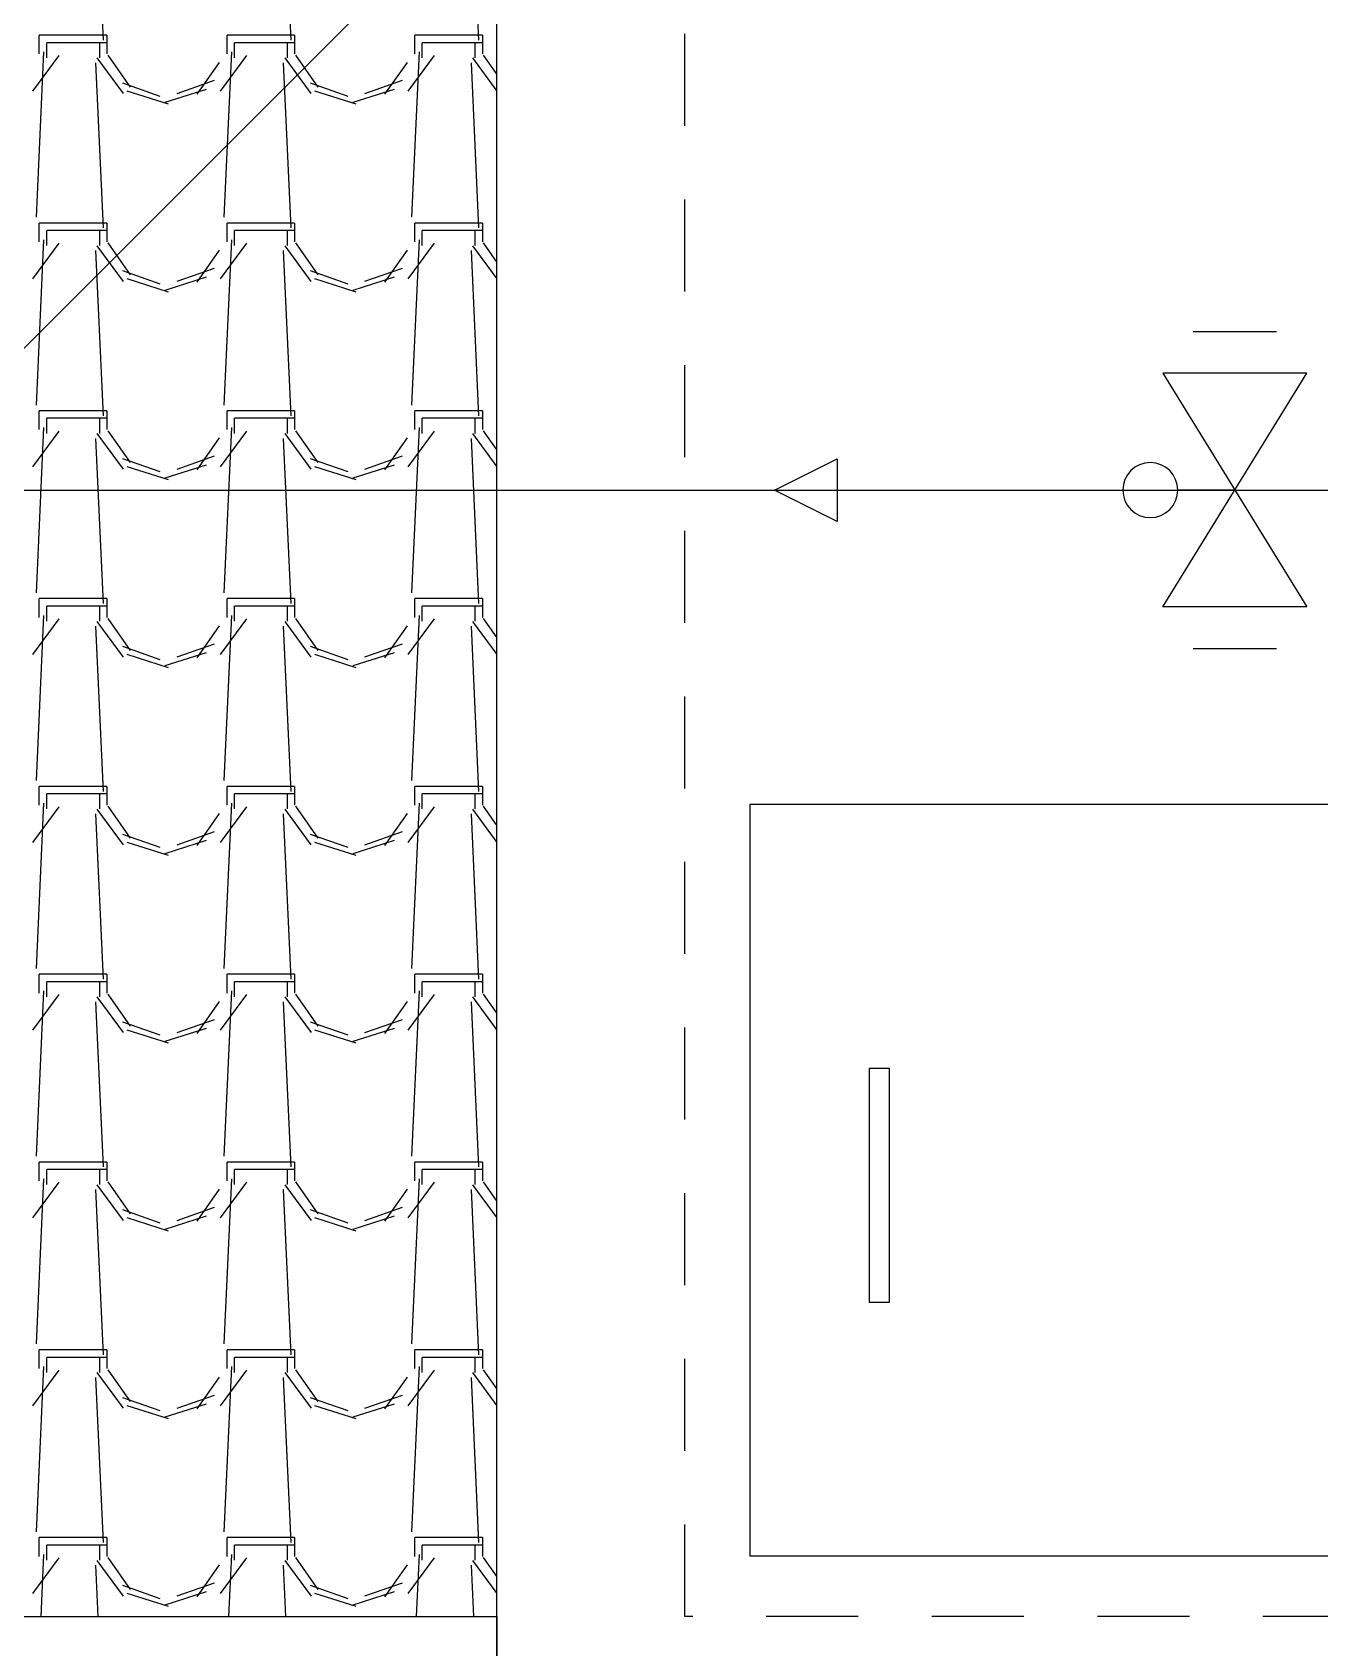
# Model space of a CAD drawing. Header units: millimetres. Extents: x 3923 to 4007, y 744 to 863.
# Drawn here: x 3937.74 to 3939.49, y 842.271 to 844.466 of the extents above; entities that cross this region are included whole.
import ezdxf

# ---------------------------------------------------------------- set-up
doc = ezdxf.new("R2010")
doc.units = ezdxf.units.MM
doc.linetypes.add('HIDDEN2', pattern=[0.1875, 0.125, -0.0625])
for name, color, linetype in [('-HIDRO', 8, 'Continuous'), ('AF', 5, 'Continuous'), ('HID-TUBPRIMARIO', 5, 'Continuous')]:
    doc.layers.add(name, color=color, linetype=linetype)

msp = doc.modelspace()

# ---------------------------------------------------------------- linework, layer by layer
at = {"layer": '-HIDRO', "linetype": 'Continuous'}
for p, q in [((3937.826, 844.6796), (3937.8362, 844.4551)), ((3938.0812, 844.6796), (3938.0914, 844.4551)), ((3938.3363, 844.6796), (3938.3465, 844.4551)), ((3937.8313, 844.4618), (3937.7496, 844.4618)), ((3937.7496, 844.4363), (3937.7496, 844.4618)), ((3937.8415, 844.4618), (3937.8313, 844.4618)), ((3937.8415, 844.4618), (3937.8415, 844.4363)), ((3938.0864, 844.4618), (3938.0048, 844.4618)), ((3938.0048, 844.4363), (3938.0048, 844.4618)), ((3938.0966, 844.4618), (3938.0864, 844.4618)), ((3938.0966, 844.4618), (3938.0966, 844.4363)), ((3938.3416, 844.4618), (3938.2599, 844.4618)), ((3938.2599, 844.4363), (3938.2599, 844.4618)), ((3938.3518, 844.4618), (3938.3416, 844.4618)), ((3938.3518, 844.4618), (3938.3518, 844.4363)), ((3937.7407, 844.3858), (3937.7765, 844.4343)), ((3937.7554, 844.4391), (3937.7452, 844.2146)), ((3937.8313, 844.4516), (3937.7598, 844.4516)), ((3937.7598, 844.4312), (3937.7598, 844.4516)), ((3937.8313, 844.4516), (3937.8313, 844.4312)), ((3937.8415, 844.4516), (3937.8313, 844.4516)), ((3937.8426, 844.4348), (3937.8732, 844.3914)), ((3937.9959, 844.3858), (3938.0316, 844.4343)), ((3938.0106, 844.4391), (3938.0004, 844.2146)), ((3938.0864, 844.4516), (3938.015, 844.4516)), ((3938.015, 844.4312), (3938.015, 844.4516)), ((3938.0864, 844.4516), (3938.0864, 844.4312)), ((3938.0966, 844.4516), (3938.0864, 844.4516)), ((3938.0977, 844.4348), (3938.1283, 844.3914)), ((3938.251, 844.3858), (3938.2867, 844.4343)), ((3938.2657, 844.4391), (3938.2555, 844.2146)), ((3938.3416, 844.4516), (3938.2701, 844.4516)), ((3938.2701, 844.4312), (3938.2701, 844.4516)), ((3938.3416, 844.4516), (3938.3416, 844.4312)), ((3938.3518, 844.4516), (3938.3416, 844.4516)), ((3938.3529, 844.4348), (3938.3715, 844.4084)), ((3937.826, 844.4244), (3937.8362, 844.1999)), ((3937.828, 844.4309), (3937.8637, 844.3825)), ((3937.964, 844.3815), (3937.9946, 844.4249)), ((3938.0812, 844.4244), (3938.0914, 844.1999)), ((3938.0831, 844.4309), (3938.1188, 844.3825)), ((3938.2192, 844.3815), (3938.2498, 844.4249)), ((3938.3363, 844.4244), (3938.3465, 844.1999)), ((3938.3383, 844.4309), (3938.3715, 844.3858)), ((3937.8625, 844.3971), (3937.9135, 844.3792)), ((3937.9368, 844.3826), (3937.9878, 844.4005)), ((3938.1177, 844.3971), (3938.1687, 844.3792)), ((3938.192, 844.3826), (3938.243, 844.4005)), ((3937.8684, 844.3864), (3937.9246, 844.3685)), ((3937.9208, 844.3707), (3937.977, 844.3886)), ((3938.1236, 844.3864), (3938.1797, 844.3685)), ((3938.176, 844.3707), (3938.2321, 844.3886)), ((3937.8313, 844.2066), (3937.7496, 844.2066)), ((3937.7496, 844.1811), (3937.7496, 844.2066)), ((3937.8313, 844.1964), (3937.7598, 844.1964)), ((3937.7598, 844.176), (3937.7598, 844.1964)), ((3937.8415, 844.2066), (3937.8313, 844.2066)), ((3937.8313, 844.1964), (3937.8313, 844.176)), ((3937.8415, 844.1964), (3937.8313, 844.1964)), ((3937.8415, 844.2066), (3937.8415, 844.1811)), ((3938.0864, 844.2066), (3938.0048, 844.2066)), ((3938.0048, 844.1811), (3938.0048, 844.2066)), ((3938.0864, 844.1964), (3938.015, 844.1964)), ((3938.015, 844.176), (3938.015, 844.1964)), ((3938.0966, 844.2066), (3938.0864, 844.2066)), ((3938.0864, 844.1964), (3938.0864, 844.176)), ((3938.0966, 844.1964), (3938.0864, 844.1964)), ((3938.0966, 844.2066), (3938.0966, 844.1811)), ((3938.3416, 844.2066), (3938.2599, 844.2066)), ((3938.2599, 844.1811), (3938.2599, 844.2066)), ((3938.3416, 844.1964), (3938.2701, 844.1964)), ((3938.2701, 844.176), (3938.2701, 844.1964)), ((3938.3518, 844.2066), (3938.3416, 844.2066)), ((3938.3416, 844.1964), (3938.3416, 844.176)), ((3938.3518, 844.1964), (3938.3416, 844.1964)), ((3938.3518, 844.2066), (3938.3518, 844.1811)), ((3937.7407, 844.1307), (3937.7765, 844.1792)), ((3937.7554, 844.1839), (3937.7452, 843.9594)), ((3937.828, 844.1758), (3937.8637, 844.1273)), ((3937.8426, 844.1797), (3937.8732, 844.1363)), ((3937.9959, 844.1307), (3938.0316, 844.1792)), ((3938.0106, 844.1839), (3938.0004, 843.9594)), ((3938.0831, 844.1758), (3938.1188, 844.1273)), ((3938.0977, 844.1797), (3938.1283, 844.1363)), ((3938.251, 844.1307), (3938.2867, 844.1792)), ((3938.2657, 844.1839), (3938.2555, 843.9594)), ((3938.3383, 844.1758), (3938.3715, 844.1306)), ((3938.3529, 844.1797), (3938.3715, 844.1532)), ((3937.826, 844.1693), (3937.8362, 843.9448)), ((3937.964, 844.1263), (3937.9946, 844.1697)), ((3938.0812, 844.1693), (3938.0914, 843.9448)), ((3938.2192, 844.1263), (3938.2498, 844.1697)), ((3938.3363, 844.1693), (3938.3465, 843.9448)), ((3937.8625, 844.142), (3937.9135, 844.1241)), ((3937.8684, 844.1312), (3937.9246, 844.1133)), ((3937.9208, 844.1156), (3937.977, 844.1334)), ((3937.9368, 844.1275), (3937.9878, 844.1453)), ((3938.1177, 844.142), (3938.1687, 844.1241)), ((3938.1236, 844.1312), (3938.1797, 844.1133)), ((3938.176, 844.1156), (3938.2321, 844.1334)), ((3938.192, 844.1275), (3938.243, 844.1453)), ((3937.8313, 843.9515), (3937.7496, 843.9515)), ((3937.7496, 843.926), (3937.7496, 843.9515)), ((3937.8415, 843.9515), (3937.8313, 843.9515)), ((3937.8415, 843.9515), (3937.8415, 843.926)), ((3938.0864, 843.9515), (3938.0048, 843.9515)), ((3938.0048, 843.926), (3938.0048, 843.9515)), ((3938.0966, 843.9515), (3938.0864, 843.9515)), ((3938.0966, 843.9515), (3938.0966, 843.926)), ((3938.3416, 843.9515), (3938.2599, 843.9515)), ((3938.2599, 843.926), (3938.2599, 843.9515)), ((3938.3518, 843.9515), (3938.3416, 843.9515)), ((3938.3518, 843.9515), (3938.3518, 843.926)), ((3937.8313, 843.9413), (3937.7598, 843.9413)), ((3937.7598, 843.9209), (3937.7598, 843.9413)), ((3937.8313, 843.9413), (3937.8313, 843.9209)), ((3937.8415, 843.9413), (3937.8313, 843.9413)), ((3938.0864, 843.9413), (3938.015, 843.9413)), ((3938.015, 843.9209), (3938.015, 843.9413)), ((3938.0864, 843.9413), (3938.0864, 843.9209)), ((3938.0966, 843.9413), (3938.0864, 843.9413)), ((3938.3416, 843.9413), (3938.2701, 843.9413)), ((3938.2701, 843.9209), (3938.2701, 843.9413)), ((3938.3416, 843.9413), (3938.3416, 843.9209)), ((3938.3518, 843.9413), (3938.3416, 843.9413)), ((3937.7407, 843.8755), (3937.7765, 843.924)), ((3937.7554, 843.9288), (3937.7452, 843.7043)), ((3937.826, 843.9141), (3937.8362, 843.6896)), ((3937.828, 843.9206), (3937.8637, 843.8722)), ((3937.8426, 843.9245), (3937.8732, 843.8811)), ((3937.964, 843.8712), (3937.9946, 843.9146)), ((3937.9959, 843.8755), (3938.0316, 843.924)), ((3938.0106, 843.9288), (3938.0004, 843.7043)), ((3938.0812, 843.9141), (3938.0914, 843.6896)), ((3938.0831, 843.9206), (3938.1188, 843.8722)), ((3938.0977, 843.9245), (3938.1283, 843.8811)), ((3938.2192, 843.8712), (3938.2498, 843.9146)), ((3938.251, 843.8755), (3938.2867, 843.924)), ((3938.2657, 843.9288), (3938.2555, 843.7043)), ((3938.3363, 843.9141), (3938.3465, 843.6896)), ((3938.3383, 843.9206), (3938.3715, 843.8755)), ((3938.3529, 843.9245), (3938.3715, 843.8981)), ((3937.8625, 843.8868), (3937.9135, 843.8689)), ((3937.9368, 843.8723), (3937.9878, 843.8902)), ((3938.1177, 843.8868), (3938.1687, 843.8689)), ((3938.192, 843.8723), (3938.243, 843.8902)), ((3937.8684, 843.876), (3937.9246, 843.8582)), ((3937.9208, 843.8604), (3937.977, 843.8783)), ((3938.1236, 843.876), (3938.1797, 843.8582)), ((3938.176, 843.8604), (3938.2321, 843.8783)), ((3937.8313, 843.6963), (3937.7496, 843.6963)), ((3937.7496, 843.6708), (3937.7496, 843.6963)), ((3937.8415, 843.6963), (3937.8313, 843.6963)), ((3937.8415, 843.6963), (3937.8415, 843.6708)), ((3938.0864, 843.6963), (3938.0048, 843.6963)), ((3938.0048, 843.6708), (3938.0048, 843.6963)), ((3938.0966, 843.6963), (3938.0864, 843.6963)), ((3938.0966, 843.6963), (3938.0966, 843.6708)), ((3938.3416, 843.6963), (3938.2599, 843.6963)), ((3938.2599, 843.6708), (3938.2599, 843.6963)), ((3938.3518, 843.6963), (3938.3416, 843.6963)), ((3938.3518, 843.6963), (3938.3518, 843.6708)), ((3937.7407, 843.6204), (3937.7764, 843.6689)), ((3937.7554, 843.6736), (3937.7452, 843.4491)), ((3937.8313, 843.6861), (3937.7598, 843.6861)), ((3937.7598, 843.6657), (3937.7598, 843.6861)), ((3937.8313, 843.6861), (3937.8313, 843.6657)), ((3937.8415, 843.6861), (3937.8313, 843.6861)), ((3937.8426, 843.6694), (3937.8732, 843.626)), ((3937.9959, 843.6204), (3938.0316, 843.6689)), ((3938.0106, 843.6736), (3938.0004, 843.4491)), ((3938.0864, 843.6861), (3938.015, 843.6861)), ((3938.015, 843.6657), (3938.015, 843.6861)), ((3938.0864, 843.6861), (3938.0864, 843.6657)), ((3938.0966, 843.6861), (3938.0864, 843.6861)), ((3938.0977, 843.6694), (3938.1283, 843.626)), ((3938.251, 843.6204), (3938.2867, 843.6689)), ((3938.2657, 843.6736), (3938.2555, 843.4491)), ((3938.3416, 843.6861), (3938.2701, 843.6861)), ((3938.2701, 843.6657), (3938.2701, 843.6861)), ((3938.3416, 843.6861), (3938.3416, 843.6657)), ((3938.3518, 843.6861), (3938.3416, 843.6861)), ((3938.3529, 843.6694), (3938.3715, 843.6429)), ((3937.826, 843.659), (3937.8362, 843.4345)), ((3937.828, 843.6655), (3937.8637, 843.617)), ((3937.964, 843.616), (3937.9946, 843.6594)), ((3938.0812, 843.659), (3938.0914, 843.4345)), ((3938.0831, 843.6655), (3938.1188, 843.617)), ((3938.2192, 843.616), (3938.2498, 843.6594)), ((3938.3363, 843.659), (3938.3465, 843.4345)), ((3938.3383, 843.6655), (3938.3715, 843.6203)), ((3937.8625, 843.6317), (3937.9135, 843.6138)), ((3937.9208, 843.6053), (3937.977, 843.6231)), ((3937.9368, 843.6172), (3937.9878, 843.635)), ((3938.1177, 843.6317), (3938.1687, 843.6138)), ((3938.176, 843.6053), (3938.2321, 843.6231)), ((3938.192, 843.6172), (3938.243, 843.635)), ((3937.8684, 843.6209), (3937.9246, 843.603)), ((3938.1236, 843.6209), (3938.1797, 843.603)), ((3937.8313, 843.4412), (3937.7496, 843.4412)), ((3937.7496, 843.4157), (3937.7496, 843.4412)), ((3937.8313, 843.431), (3937.7598, 843.431)), ((3937.7598, 843.4106), (3937.7598, 843.431)), ((3937.8415, 843.4412), (3937.8313, 843.4412)), ((3937.8313, 843.431), (3937.8313, 843.4106)), ((3937.8415, 843.431), (3937.8313, 843.431)), ((3937.8415, 843.4412), (3937.8415, 843.4157)), ((3938.0864, 843.4412), (3938.0048, 843.4412)), ((3938.0048, 843.4157), (3938.0048, 843.4412)), ((3938.0864, 843.431), (3938.015, 843.431)), ((3938.015, 843.4106), (3938.015, 843.431)), ((3938.0966, 843.4412), (3938.0864, 843.4412)), ((3938.0864, 843.431), (3938.0864, 843.4106)), ((3938.0966, 843.431), (3938.0864, 843.431)), ((3938.0966, 843.4412), (3938.0966, 843.4157)), ((3938.3416, 843.4412), (3938.2599, 843.4412)), ((3938.2599, 843.4157), (3938.2599, 843.4412)), ((3938.3416, 843.431), (3938.2701, 843.431)), ((3938.2701, 843.4106), (3938.2701, 843.431)), ((3938.3518, 843.4412), (3938.3416, 843.4412)), ((3938.3416, 843.431), (3938.3416, 843.4106)), ((3938.3518, 843.431), (3938.3416, 843.431)), ((3938.3518, 843.4412), (3938.3518, 843.4157)), ((3937.7407, 843.3652), (3937.7764, 843.4137)), ((3937.7554, 843.4185), (3937.7452, 843.194)), ((3937.826, 843.4038), (3937.8362, 843.1793)), ((3937.828, 843.4103), (3937.8637, 843.3619)), ((3937.8426, 843.4142), (3937.8732, 843.3708)), ((3937.964, 843.3609), (3937.9946, 843.4043)), ((3937.9959, 843.3652), (3938.0316, 843.4137)), ((3938.0106, 843.4185), (3938.0004, 843.194)), ((3938.0812, 843.4038), (3938.0914, 843.1793)), ((3938.0831, 843.4103), (3938.1188, 843.3619)), ((3938.0977, 843.4142), (3938.1283, 843.3708)), ((3938.2192, 843.3609), (3938.2498, 843.4043)), ((3938.251, 843.3652), (3938.2867, 843.4137)), ((3938.2657, 843.4185), (3938.2555, 843.194)), ((3938.3363, 843.4038), (3938.3465, 843.1793)), ((3938.3383, 843.4103), (3938.3715, 843.3652)), ((3938.3529, 843.4142), (3938.3715, 843.3878)), ((3937.8625, 843.3765), (3937.9135, 843.3586)), ((3937.8684, 843.3657), (3937.9246, 843.3479)), ((3937.9208, 843.3501), (3937.977, 843.368)), ((3937.9368, 843.362), (3937.9878, 843.3799)), ((3938.1177, 843.3765), (3938.1687, 843.3586)), ((3938.1236, 843.3657), (3938.1797, 843.3479)), ((3938.176, 843.3501), (3938.2321, 843.368)), ((3938.192, 843.362), (3938.243, 843.3799)), ((3937.8313, 843.186), (3937.7496, 843.186)), ((3937.7496, 843.1605), (3937.7496, 843.186)), ((3937.8415, 843.186), (3937.8313, 843.186)), ((3937.8415, 843.186), (3937.8415, 843.1605)), ((3938.0864, 843.186), (3938.0048, 843.186)), ((3938.0048, 843.1605), (3938.0048, 843.186)), ((3938.0966, 843.186), (3938.0864, 843.186)), ((3938.0966, 843.186), (3938.0966, 843.1605)), ((3938.3416, 843.186), (3938.2599, 843.186)), ((3938.2599, 843.1605), (3938.2599, 843.186)), ((3938.3518, 843.186), (3938.3416, 843.186)), ((3938.3518, 843.186), (3938.3518, 843.1605)), ((3937.7554, 843.1633), (3937.7452, 842.9388)), ((3937.8313, 843.1758), (3937.7598, 843.1758)), ((3937.7598, 843.1554), (3937.7598, 843.1758)), ((3937.8313, 843.1758), (3937.8313, 843.1554)), ((3937.8415, 843.1758), (3937.8313, 843.1758)), ((3938.0106, 843.1633), (3938.0004, 842.9388)), ((3938.0864, 843.1758), (3938.015, 843.1758)), ((3938.015, 843.1554), (3938.015, 843.1758)), ((3938.0864, 843.1758), (3938.0864, 843.1554)), ((3938.0966, 843.1758), (3938.0864, 843.1758)), ((3938.2657, 843.1633), (3938.2555, 842.9388)), ((3938.3416, 843.1758), (3938.2701, 843.1758)), ((3938.2701, 843.1554), (3938.2701, 843.1758)), ((3938.3416, 843.1758), (3938.3416, 843.1554)), ((3938.3518, 843.1758), (3938.3416, 843.1758)), ((3937.7407, 843.1101), (3937.7764, 843.1586)), ((3937.826, 843.1487), (3937.8362, 842.9242)), ((3937.828, 843.1552), (3937.8637, 843.1067)), ((3937.8426, 843.1591), (3937.8732, 843.1157)), ((3937.964, 843.1057), (3937.9946, 843.1491)), ((3937.9959, 843.1101), (3938.0316, 843.1586)), ((3938.0812, 843.1487), (3938.0914, 842.9242)), ((3938.0831, 843.1552), (3938.1189, 843.1067)), ((3938.0977, 843.1591), (3938.1283, 843.1157)), ((3938.2192, 843.1057), (3938.2498, 843.1491)), ((3938.251, 843.1101), (3938.2867, 843.1586)), ((3938.3363, 843.1487), (3938.3465, 842.9242)), ((3938.3383, 843.1552), (3938.3715, 843.1101)), ((3938.3529, 843.1591), (3938.3715, 843.1326)), ((3937.8625, 843.1214), (3937.9135, 843.1035)), ((3937.9368, 843.1069), (3937.9878, 843.1247)), ((3938.1177, 843.1214), (3938.1687, 843.1035)), ((3938.192, 843.1069), (3938.243, 843.1247)), ((3937.8684, 843.1106), (3937.9246, 843.0927)), ((3937.9208, 843.095), (3937.977, 843.1128)), ((3938.1236, 843.1106), (3938.1797, 843.0927)), ((3938.176, 843.095), (3938.2321, 843.1128)), ((3937.8313, 842.9309), (3937.7496, 842.9309)), ((3937.7496, 842.9054), (3937.7496, 842.9309)), ((3937.8313, 842.9207), (3937.7598, 842.9207)), ((3937.7598, 842.9003), (3937.7598, 842.9207)), ((3937.8415, 842.9309), (3937.8313, 842.9309)), ((3937.8313, 842.9207), (3937.8313, 842.9003)), ((3937.8415, 842.9207), (3937.8313, 842.9207)), ((3937.8415, 842.9309), (3937.8415, 842.9054)), ((3938.0864, 842.9309), (3938.0048, 842.9309)), ((3938.0048, 842.9054), (3938.0048, 842.9309)), ((3938.0864, 842.9207), (3938.015, 842.9207)), ((3938.015, 842.9003), (3938.015, 842.9207)), ((3938.0966, 842.9309), (3938.0864, 842.9309)), ((3938.0864, 842.9207), (3938.0864, 842.9003)), ((3938.0966, 842.9207), (3938.0864, 842.9207)), ((3938.0966, 842.9309), (3938.0966, 842.9054)), ((3938.3416, 842.9309), (3938.2599, 842.9309)), ((3938.2599, 842.9054), (3938.2599, 842.9309)), ((3938.3416, 842.9207), (3938.2701, 842.9207)), ((3938.2701, 842.9003), (3938.2701, 842.9207)), ((3938.3518, 842.9309), (3938.3416, 842.9309)), ((3938.3416, 842.9207), (3938.3416, 842.9003)), ((3938.3518, 842.9207), (3938.3416, 842.9207)), ((3938.3518, 842.9309), (3938.3518, 842.9054)), ((3937.7407, 842.8549), (3937.7764, 842.9034)), ((3937.7554, 842.9082), (3937.7452, 842.6837)), ((3937.828, 842.9), (3937.8637, 842.8516)), ((3937.8426, 842.9039), (3937.8732, 842.8605)), ((3937.9959, 842.8549), (3938.0316, 842.9034)), ((3938.0106, 842.9082), (3938.0004, 842.6837)), ((3938.0831, 842.9), (3938.1189, 842.8516)), ((3938.0977, 842.9039), (3938.1283, 842.8605)), ((3938.251, 842.8549), (3938.2867, 842.9034)), ((3938.2657, 842.9082), (3938.2555, 842.6837)), ((3938.3383, 842.9), (3938.3715, 842.8549)), ((3938.3529, 842.9039), (3938.3715, 842.8775)), ((3937.826, 842.8935), (3937.8362, 842.669)), ((3937.964, 842.8506), (3937.9946, 842.894)), ((3938.0812, 842.8935), (3938.0914, 842.669)), ((3938.2192, 842.8506), (3938.2498, 842.894)), ((3938.3363, 842.8935), (3938.3465, 842.669)), ((3937.8625, 842.8662), (3937.9136, 842.8483)), ((3937.8684, 842.8554), (3937.9246, 842.8376)), ((3937.9208, 842.8398), (3937.977, 842.8577)), ((3937.9368, 842.8517), (3937.9878, 842.8696)), ((3938.1177, 842.8662), (3938.1687, 842.8483)), ((3938.1236, 842.8554), (3938.1797, 842.8376)), ((3938.176, 842.8398), (3938.2321, 842.8577)), ((3938.192, 842.8517), (3938.243, 842.8696)), ((3937.8313, 842.6757), (3937.7496, 842.6757)), ((3937.7496, 842.6502), (3937.7496, 842.6757)), ((3937.8313, 842.6655), (3937.7598, 842.6655)), ((3937.7598, 842.6451), (3937.7598, 842.6655)), ((3937.8415, 842.6757), (3937.8313, 842.6757)), ((3937.8313, 842.6655), (3937.8313, 842.6451)), ((3937.8415, 842.6655), (3937.8313, 842.6655)), ((3937.8415, 842.6757), (3937.8415, 842.6502)), ((3938.0864, 842.6757), (3938.0048, 842.6757)), ((3938.0048, 842.6502), (3938.0048, 842.6757)), ((3938.0864, 842.6655), (3938.015, 842.6655)), ((3938.015, 842.6451), (3938.015, 842.6655)), ((3938.0966, 842.6757), (3938.0864, 842.6757)), ((3938.0864, 842.6655), (3938.0864, 842.6451)), ((3938.0966, 842.6655), (3938.0864, 842.6655)), ((3938.0966, 842.6757), (3938.0966, 842.6502)), ((3938.3416, 842.6757), (3938.2599, 842.6757)), ((3938.2599, 842.6502), (3938.2599, 842.6757)), ((3938.3416, 842.6655), (3938.2701, 842.6655)), ((3938.2701, 842.6451), (3938.2701, 842.6655)), ((3938.3518, 842.6757), (3938.3416, 842.6757)), ((3938.3416, 842.6655), (3938.3416, 842.6451)), ((3938.3518, 842.6655), (3938.3416, 842.6655)), ((3938.3518, 842.6757), (3938.3518, 842.6502)), ((3937.7407, 842.5998), (3937.7764, 842.6483)), ((3937.7554, 842.653), (3937.7452, 842.4285)), ((3937.826, 842.6384), (3937.8362, 842.4139)), ((3937.828, 842.6449), (3937.8637, 842.5964)), ((3937.8426, 842.6488), (3937.8732, 842.6054)), ((3937.964, 842.5954), (3937.9946, 842.6388)), ((3937.9959, 842.5998), (3938.0316, 842.6483)), ((3938.0106, 842.653), (3938.0004, 842.4285)), ((3938.0812, 842.6384), (3938.0914, 842.4139)), ((3938.0831, 842.6449), (3938.1189, 842.5964)), ((3938.0977, 842.6488), (3938.1283, 842.6054)), ((3938.2192, 842.5954), (3938.2498, 842.6388)), ((3938.251, 842.5998), (3938.2867, 842.6483)), ((3938.2657, 842.653), (3938.2555, 842.4285)), ((3938.3363, 842.6384), (3938.3465, 842.4139)), ((3938.3383, 842.6449), (3938.3715, 842.5998)), ((3938.3529, 842.6488), (3938.3715, 842.6223)), ((3937.9368, 842.5966), (3937.9878, 842.6144)), ((3938.192, 842.5966), (3938.243, 842.6144)), ((3937.8625, 842.611), (3937.9136, 842.5932)), ((3937.8684, 842.6003), (3937.9246, 842.5824)), ((3937.9208, 842.5847), (3937.977, 842.6025)), ((3938.1177, 842.611), (3938.1687, 842.5932)), ((3938.1236, 842.6003), (3938.1797, 842.5824)), ((3938.176, 842.5847), (3938.2321, 842.6025)), ((3937.8313, 842.4206), (3937.7496, 842.4206)), ((3937.7496, 842.3951), (3937.7496, 842.4206)), ((3937.8415, 842.4206), (3937.8313, 842.4206)), ((3937.8415, 842.4206), (3937.8415, 842.3951)), ((3938.0864, 842.4206), (3938.0048, 842.4206)), ((3938.0048, 842.3951), (3938.0048, 842.4206)), ((3938.0966, 842.4206), (3938.0864, 842.4206)), ((3938.0966, 842.4206), (3938.0966, 842.3951)), ((3938.3416, 842.4206), (3938.2599, 842.4206)), ((3938.2599, 842.3951), (3938.2599, 842.4206)), ((3938.3518, 842.4206), (3938.3416, 842.4206)), ((3938.3518, 842.4206), (3938.3518, 842.3951)), ((3937.7407, 842.3446), (3937.7764, 842.3931)), ((3937.7554, 842.3979), (3937.7516, 842.3136)), ((3937.8313, 842.4104), (3937.7598, 842.4104)), ((3937.7598, 842.39), (3937.7598, 842.4104)), ((3937.8313, 842.4104), (3937.8313, 842.39)), ((3937.8415, 842.4104), (3937.8313, 842.4104)), ((3937.8426, 842.3936), (3937.8732, 842.3502)), ((3937.9959, 842.3446), (3938.0316, 842.3931)), ((3938.0106, 842.3979), (3938.0068, 842.3136)), ((3938.0864, 842.4104), (3938.015, 842.4104)), ((3938.015, 842.39), (3938.015, 842.4104)), ((3938.0864, 842.4104), (3938.0864, 842.39)), ((3938.0966, 842.4104), (3938.0864, 842.4104)), ((3938.0977, 842.3936), (3938.1283, 842.3502)), ((3938.251, 842.3446), (3938.2867, 842.3931)), ((3938.2657, 842.3979), (3938.2619, 842.3136)), ((3938.3416, 842.4104), (3938.2701, 842.4104)), ((3938.2701, 842.39), (3938.2701, 842.4104)), ((3938.3416, 842.4104), (3938.3416, 842.39)), ((3938.3518, 842.4104), (3938.3416, 842.4104)), ((3938.3529, 842.3936), (3938.3715, 842.3672)), ((3937.826, 842.3832), (3937.8292, 842.3136)), ((3937.828, 842.3897), (3937.8637, 842.3413)), ((3937.964, 842.3403), (3937.9946, 842.3837)), ((3938.0812, 842.3832), (3938.0843, 842.3136)), ((3938.0831, 842.3897), (3938.1189, 842.3413)), ((3938.2192, 842.3403), (3938.2498, 842.3837)), ((3938.3363, 842.3832), (3938.3395, 842.3136)), ((3938.3383, 842.3897), (3938.3715, 842.3446)), ((3937.8625, 842.3559), (3937.9136, 842.338)), ((3937.9368, 842.3414), (3937.9878, 842.3593)), ((3938.1177, 842.3559), (3938.1687, 842.338)), ((3938.1919, 842.3414), (3938.243, 842.3593)), ((3937.8684, 842.3451), (3937.9246, 842.3273)), ((3937.9208, 842.3295), (3937.977, 842.3474)), ((3938.1236, 842.3451), (3938.1797, 842.3273)), ((3938.176, 842.3295), (3938.2321, 842.3474))]:
    msp.add_line(p, q, dxfattribs=at)
at = {"layer": '-HIDRO'}
for p, q in [((3931.1423, 842.3136), (3938.3715, 842.3136)), ((3938.3715, 842.3136), (3938.3715, 840.1023))]:
    msp.add_line(p, q, dxfattribs=at)
msp.add_lwpolyline([(3938.3715, 846.6512), (3941.0931, 846.6512), (3941.0931, 842.0585), (3938.3715, 842.0585)], close=True, dxfattribs=at)
at = {"layer": '-HIDRO', "linetype": 'HIDDEN2'}
msp.add_lwpolyline([(3939.9875, 842.3136), (3938.6267, 842.3136), (3938.6267, 846.396), (3939.9875, 846.396)], dxfattribs=at)
at = {"layer": '-HIDRO', "linetype": 'Continuous'}
for points in [[(3938.7153, 842.396), (3939.7359, 842.396), (3939.7359, 843.4166), (3938.7153, 843.4166)], [(3938.8777, 843.0583), (3938.9043, 843.0583), (3938.9043, 842.7401), (3938.8777, 842.7401)]]:
    msp.add_lwpolyline(points, close=True, dxfattribs=at)
for p, q in [((3939.3175, 844.0593), (3939.4309, 844.0593)), ((3939.472, 844.0026), (3939.2764, 844.0026)), ((3939.2764, 843.685), (3939.472, 844.0026)), ((3939.2764, 844.0026), (3939.472, 843.6851)), ((3939.3742, 843.8438), (3939.2966, 843.8438)), ((3939.472, 843.6851), (3939.2764, 843.685)), ((3939.3175, 843.6284), (3939.4309, 843.6284))]:
    msp.add_line(p, q)
at = {"extrusion": (0, 0, -1)}
msp.add_ellipse((3939.2593, 843.8438), major_axis=(0.0264, 0.0264), ratio=1, start_param=2.356194490186756, end_param=8.639379797366342, dxfattribs=at)
at = {"layer": 'AF'}
for p, q in [((3936.4154, 843.8438), (3939.2593, 843.8438)), ((3939.2593, 843.8438), (3940.9468, 843.8438))]:
    msp.add_line(p, q, dxfattribs=at)
msp.add_polyline3d([(3938.7488, 843.8438, 0), (3938.8338, 843.8863, 0), (3938.8338, 843.8013, 0), (3938.7488, 843.8438, 0)], dxfattribs=at)
at = {"layer": 'HID-TUBPRIMARIO'}
msp.add_line((3939.2724, 845.5802), (3936.6949, 843.0026), dxfattribs=at)

doc.saveas('drawing.dxf')
